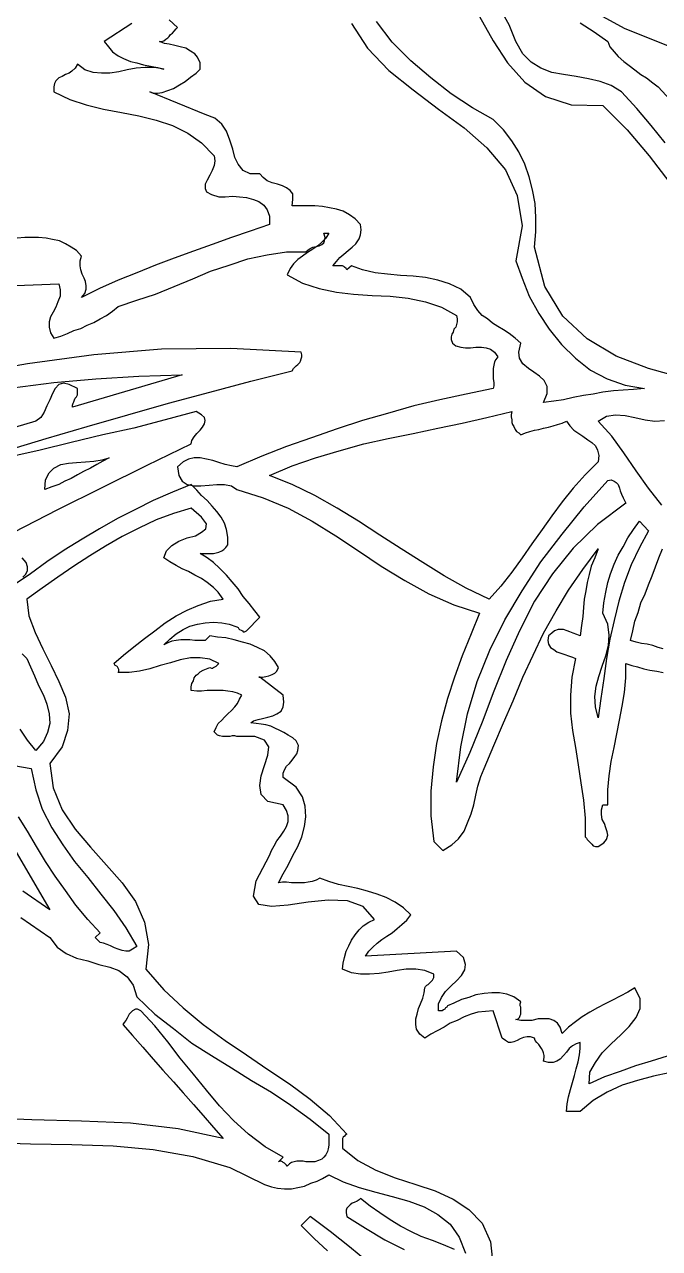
# Model space of a CAD drawing. Extents: x 0.06 to 7.13, y 0.03 to 9.11.
# Drawn here: x 2.87 to 3.79, y 5.681 to 7.454 of the extents above; entities that cross this region are included whole.
import ezdxf

# ---------------------------------------------------------------- set-up
doc = ezdxf.new("R2010")
doc.units = 0
doc.layers.add('1', color=7, linetype='Continuous')

msp = doc.modelspace()

# ---------------------------------------------------------------- linework, layer by layer
msp.add_lwpolyline([(3.804, 5.936), (3.781, 5.931), (3.758, 5.925), (3.736, 5.918), (3.714, 5.908), (3.694, 5.896), (3.675, 5.88), (3.655, 5.88), (3.656, 5.891), (3.658, 5.901), (3.661, 5.912), (3.664, 5.922), (3.667, 5.932), (3.669, 5.942), (3.672, 5.952), (3.674, 5.962), (3.675, 5.971), (3.675, 5.98), (3.669, 5.978), (3.664, 5.975), (3.659, 5.971), (3.655, 5.966), (3.651, 5.961), (3.646, 5.956), (3.641, 5.953), (3.636, 5.951), (3.629, 5.951), (3.622, 5.953), (3.623, 5.958), (3.623, 5.961), (3.622, 5.965), (3.621, 5.968), (3.619, 5.971), (3.617, 5.974), (3.615, 5.977), (3.612, 5.98), (3.61, 5.983), (3.609, 5.986), (3.603, 5.988), (3.598, 5.988), (3.593, 5.987), (3.588, 5.985), (3.584, 5.983), (3.579, 5.981), (3.575, 5.98), (3.571, 5.98), (3.567, 5.983), (3.562, 5.986), (3.549, 6.026), (3.538, 6.025), (3.527, 6.024), (3.517, 6.021), (3.507, 6.017), (3.497, 6.012), (3.487, 6.008), (3.478, 6.002), (3.468, 5.997), (3.459, 5.992), (3.45, 5.986), (3.443, 5.992), (3.438, 5.999), (3.437, 6.006), (3.437, 6.014), (3.439, 6.021), (3.441, 6.029), (3.444, 6.036), (3.447, 6.044), (3.449, 6.052), (3.45, 6.059), (3.451, 6.061), (3.453, 6.063), (3.455, 6.064), (3.457, 6.066), (3.459, 6.068), (3.461, 6.07), (3.462, 6.072), (3.463, 6.074), (3.463, 6.076), (3.463, 6.079), (3.45, 6.084), (3.437, 6.086), (3.423, 6.086), (3.41, 6.084), (3.397, 6.082), (3.384, 6.08), (3.37, 6.079), (3.357, 6.079), (3.344, 6.081), (3.331, 6.086), (3.332, 6.095), (3.334, 6.103), (3.336, 6.112), (3.34, 6.12), (3.344, 6.128), (3.349, 6.136), (3.355, 6.143), (3.361, 6.149), (3.369, 6.154), (3.377, 6.158), (3.361, 6.177), (3.338, 6.185), (3.31, 6.186), (3.281, 6.183), (3.252, 6.179), (3.228, 6.177), (3.21, 6.18), (3.202, 6.192), (3.206, 6.214), (3.225, 6.251), (3.228, 6.258), (3.232, 6.265), (3.236, 6.272), (3.241, 6.279), (3.246, 6.286), (3.25, 6.293), (3.252, 6.3), (3.252, 6.308), (3.25, 6.316), (3.245, 6.324), (3.223, 6.329), (3.213, 6.339), (3.211, 6.352), (3.213, 6.366), (3.218, 6.381), (3.223, 6.396), (3.224, 6.408), (3.218, 6.418), (3.204, 6.423), (3.178, 6.423), (3.175, 6.424), (3.171, 6.424), (3.168, 6.423), (3.164, 6.423), (3.16, 6.423), (3.157, 6.423), (3.153, 6.424), (3.15, 6.425), (3.148, 6.427), (3.145, 6.43), (3.148, 6.436), (3.151, 6.442), (3.156, 6.447), (3.16, 6.451), (3.165, 6.456), (3.17, 6.461), (3.175, 6.466), (3.179, 6.471), (3.182, 6.477), (3.185, 6.483), (3.179, 6.486), (3.172, 6.488), (3.165, 6.489), (3.158, 6.49), (3.15, 6.49), (3.142, 6.49), (3.135, 6.49), (3.127, 6.489), (3.12, 6.489), (3.112, 6.49), (3.112, 6.495), (3.113, 6.5), (3.115, 6.504), (3.116, 6.508), (3.119, 6.512), (3.122, 6.514), (3.125, 6.517), (3.129, 6.519), (3.134, 6.521), (3.139, 6.523), (3.141, 6.522), (3.143, 6.522), (3.144, 6.523), (3.146, 6.524), (3.148, 6.525), (3.149, 6.526), (3.151, 6.528), (3.152, 6.529), (3.139, 6.535), (3.125, 6.537), (3.111, 6.537), (3.096, 6.534), (3.082, 6.53), (3.067, 6.526), (3.052, 6.521), (3.037, 6.518), (3.022, 6.516), (3.006, 6.516), (3.007, 6.518), (3.007, 6.52), (3.006, 6.522), (3.005, 6.524), (3.004, 6.525), (3.002, 6.526), (3.001, 6.528), (3, 6.529), (3.014, 6.541), (3.029, 6.553), (3.044, 6.565), (3.059, 6.576), (3.074, 6.588), (3.09, 6.598), (3.106, 6.606), (3.122, 6.613), (3.14, 6.619), (3.158, 6.622), (3.151, 6.632), (3.144, 6.639), (3.135, 6.646), (3.127, 6.652), (3.117, 6.657), (3.108, 6.662), (3.099, 6.666), (3.09, 6.671), (3.081, 6.676), (3.072, 6.682), (3.076, 6.692), (3.084, 6.7), (3.094, 6.706), (3.106, 6.711), (3.118, 6.714), (3.127, 6.719), (3.133, 6.724), (3.134, 6.731), (3.127, 6.741), (3.112, 6.754), (3.086, 6.746), (3.061, 6.737), (3.036, 6.725), (3.012, 6.713), (2.988, 6.699), (2.965, 6.685), (2.942, 6.67), (2.919, 6.654), (2.896, 6.638), (2.874, 6.622), (2.877, 6.598), (2.886, 6.574), (2.897, 6.55), (2.909, 6.526), (2.92, 6.503), (2.93, 6.48), (2.935, 6.456), (2.933, 6.432), (2.925, 6.408), (2.907, 6.384), (2.912, 6.349), (2.925, 6.317), (2.944, 6.289), (2.966, 6.263), (2.989, 6.237), (3.012, 6.211), (3.031, 6.184), (3.044, 6.154), (3.05, 6.122), (3.046, 6.086), (3.072, 6.056), (3.1, 6.03), (3.129, 6.006), (3.161, 5.983), (3.192, 5.962), (3.223, 5.941), (3.254, 5.92), (3.284, 5.898), (3.312, 5.874), (3.337, 5.847), (3.335, 5.846), (3.334, 5.844), (3.332, 5.843), (3.331, 5.841), (3.331, 5.838), (3.331, 5.836), (3.331, 5.833), (3.331, 5.83), (3.331, 5.827), (3.353, 5.809), (3.379, 5.795), (3.407, 5.784), (3.437, 5.774), (3.465, 5.765), (3.491, 5.753), (3.514, 5.738), (3.533, 5.718), (3.545, 5.691), (3.549, 5.655)])
at = {"layer": '1'}
for points in [[(3.821, 7.416), (3.74, 7.448), (3.665, 7.489)], [(3.529, 7.466), (3.549, 7.431), (3.57, 7.399), (3.595, 7.371), (3.625, 7.35), (3.662, 7.338), (3.708, 7.337), (3.743, 7.302), (3.775, 7.264), (3.805, 7.225)], [(3.798, 7.283), (3.778, 7.308), (3.757, 7.333), (3.735, 7.357), (3.72, 7.366), (3.704, 7.372), (3.687, 7.376), (3.669, 7.379), (3.651, 7.382), (3.634, 7.385), (3.618, 7.391), (3.604, 7.4), (3.592, 7.412), (3.582, 7.43), (3.577, 7.442), (3.572, 7.454), (3.566, 7.465)], [(3.026, 7.456), (2.986, 7.43), (2.992, 7.422), (2.998, 7.415), (3.006, 7.409), (3.014, 7.405), (3.024, 7.401), (3.033, 7.399), (3.043, 7.396), (3.053, 7.394), (3.063, 7.392), (3.072, 7.39), (3.059, 7.392), (3.045, 7.392), (3.032, 7.391), (3.019, 7.389), (3.007, 7.386), (2.994, 7.384), (2.982, 7.384), (2.97, 7.385), (2.958, 7.389), (2.947, 7.397), (2.944, 7.391), (2.939, 7.387), (2.935, 7.384), (2.93, 7.382), (2.925, 7.379), (2.92, 7.377), (2.916, 7.373), (2.914, 7.369), (2.913, 7.364), (2.913, 7.357), (2.936, 7.346), (2.96, 7.338), (2.985, 7.332), (3.011, 7.327), (3.036, 7.322), (3.061, 7.316), (3.085, 7.308), (3.107, 7.297), (3.127, 7.283), (3.145, 7.264), (3.146, 7.257), (3.145, 7.25), (3.142, 7.243), (3.139, 7.236), (3.135, 7.229), (3.132, 7.223), (3.132, 7.217), (3.134, 7.212), (3.141, 7.208), (3.152, 7.205), (3.161, 7.205), (3.172, 7.206), (3.182, 7.205), (3.192, 7.204), (3.202, 7.201), (3.21, 7.198), (3.217, 7.193), (3.222, 7.186), (3.225, 7.177), (3.225, 7.165), (3.197, 7.155), (3.17, 7.146), (3.142, 7.136), (3.115, 7.126), (3.087, 7.116), (3.06, 7.106), (3.033, 7.095), (3.006, 7.084), (2.979, 7.072), (2.953, 7.059), (2.958, 7.065), (2.96, 7.071), (2.96, 7.076), (2.959, 7.082), (2.957, 7.087), (2.954, 7.093), (2.952, 7.099), (2.951, 7.105), (2.951, 7.112), (2.953, 7.119), (2.946, 7.127), (2.938, 7.132), (2.93, 7.137), (2.921, 7.141), (2.911, 7.143), (2.902, 7.145), (2.891, 7.146), (2.882, 7.146), (2.871, 7.146), (2.86, 7.145)], [(3.344, 7.456), (3.367, 7.42), (3.398, 7.388), (3.433, 7.36), (3.47, 7.332), (3.507, 7.305), (3.54, 7.276), (3.567, 7.244), (3.584, 7.207), (3.591, 7.163), (3.582, 7.112), (3.591, 7.087), (3.601, 7.061), (3.615, 7.036), (3.63, 7.013), (3.648, 6.991), (3.668, 6.971), (3.69, 6.954), (3.714, 6.941), (3.74, 6.932), (3.768, 6.927), (3.752, 6.926), (3.737, 6.925), (3.723, 6.924), (3.708, 6.922), (3.694, 6.919), (3.68, 6.917), (3.665, 6.914), (3.651, 6.911), (3.637, 6.909), (3.622, 6.907), (3.627, 6.92), (3.627, 6.93), (3.623, 6.939), (3.616, 6.945), (3.608, 6.951), (3.6, 6.956), (3.592, 6.963), (3.587, 6.971), (3.586, 6.98), (3.589, 6.993), (3.581, 7), (3.572, 7.007), (3.564, 7.012), (3.556, 7.017), (3.548, 7.022), (3.541, 7.028), (3.533, 7.033), (3.527, 7.04), (3.521, 7.049), (3.516, 7.059), (3.502, 7.071), (3.486, 7.079), (3.469, 7.084), (3.451, 7.088), (3.433, 7.09), (3.415, 7.091), (3.396, 7.093), (3.378, 7.095), (3.36, 7.099), (3.344, 7.105), (3.337, 7.099), (3.336, 7.101), (3.334, 7.103), (3.333, 7.104), (3.331, 7.105), (3.329, 7.105), (3.326, 7.105), (3.323, 7.105), (3.32, 7.105), (3.317, 7.105), (3.322, 7.111), (3.327, 7.117), (3.333, 7.122), (3.339, 7.127), (3.345, 7.132), (3.35, 7.137), (3.355, 7.144), (3.357, 7.15), (3.358, 7.157), (3.357, 7.165), (3.349, 7.173), (3.341, 7.179), (3.332, 7.184), (3.322, 7.187), (3.312, 7.189), (3.302, 7.191), (3.291, 7.192), (3.28, 7.192), (3.269, 7.192), (3.258, 7.192), (3.259, 7.201), (3.259, 7.209), (3.255, 7.214), (3.25, 7.218), (3.244, 7.221), (3.237, 7.223), (3.229, 7.225), (3.222, 7.228), (3.216, 7.233), (3.211, 7.238), (3.197, 7.238), (3.187, 7.243), (3.18, 7.252), (3.175, 7.262), (3.172, 7.274), (3.168, 7.287), (3.163, 7.3), (3.156, 7.31), (3.146, 7.319), (3.132, 7.324), (3.052, 7.357), (3.057, 7.355), (3.063, 7.355), (3.07, 7.356), (3.078, 7.359), (3.086, 7.362), (3.095, 7.367), (3.103, 7.372), (3.111, 7.378), (3.119, 7.384), (3.125, 7.39), (3.125, 7.399), (3.121, 7.407), (3.117, 7.412), (3.111, 7.416), (3.104, 7.42), (3.096, 7.422), (3.088, 7.424), (3.08, 7.426), (3.073, 7.427), (3.066, 7.43), (3.069, 7.43), (3.072, 7.431), (3.075, 7.433), (3.078, 7.435), (3.08, 7.437), (3.082, 7.44), (3.085, 7.442), (3.087, 7.445), (3.09, 7.448), (3.092, 7.45), (3.08, 7.461)], [(3.824, 6.942), (3.774, 6.956), (3.727, 6.974), (3.685, 6.999), (3.65, 7.032), (3.624, 7.075), (3.609, 7.132), (3.611, 7.154), (3.611, 7.175), (3.61, 7.195), (3.606, 7.215), (3.601, 7.234), (3.595, 7.252), (3.586, 7.27), (3.576, 7.286), (3.564, 7.302), (3.549, 7.317), (3.519, 7.334), (3.488, 7.354), (3.459, 7.377), (3.43, 7.402), (3.403, 7.429), (3.38, 7.459)], [(3.675, 7.457), (3.695, 7.444), (3.715, 7.43), (3.718, 7.422), (3.724, 7.415), (3.73, 7.408), (3.738, 7.401), (3.746, 7.395), (3.754, 7.389), (3.763, 7.382), (3.771, 7.377), (3.78, 7.37), (3.788, 7.364), (3.822, 7.327)], [(2.846, 7.076), (2.92, 7.079), (2.922, 7.07), (2.922, 7.061), (2.919, 7.053), (2.916, 7.045), (2.912, 7.038), (2.908, 7.031), (2.906, 7.024), (2.906, 7.016), (2.908, 7.008), (2.913, 7), (2.923, 7.003), (2.933, 7.007), (2.942, 7.011), (2.952, 7.014), (2.961, 7.019), (2.971, 7.023), (2.98, 7.028), (2.989, 7.033), (2.998, 7.039), (3.006, 7.046), (3.033, 7.055), (3.06, 7.064), (3.087, 7.075), (3.114, 7.086), (3.14, 7.097), (3.167, 7.106), (3.194, 7.115), (3.222, 7.121), (3.25, 7.125), (3.278, 7.125), (3.281, 7.128), (3.284, 7.13), (3.288, 7.132), (3.293, 7.133), (3.297, 7.134), (3.301, 7.136), (3.304, 7.138), (3.305, 7.141), (3.306, 7.146), (3.304, 7.152), (3.311, 7.152)], [(3.311, 7.152), (3.307, 7.145), (3.301, 7.139), (3.295, 7.134), (3.288, 7.129), (3.28, 7.124), (3.273, 7.119), (3.266, 7.114), (3.26, 7.108), (3.255, 7.101), (3.251, 7.092), (3.273, 7.08), (3.297, 7.072), (3.322, 7.067), (3.347, 7.064), (3.374, 7.062), (3.4, 7.061), (3.426, 7.058), (3.451, 7.053), (3.474, 7.045), (3.496, 7.033), (3.497, 7.028), (3.497, 7.024), (3.496, 7.02), (3.495, 7.016), (3.492, 7.013), (3.491, 7.009), (3.489, 7.006), (3.488, 7.002), (3.488, 6.998), (3.49, 6.993), (3.495, 6.989), (3.502, 6.987), (3.509, 6.986), (3.516, 6.986), (3.524, 6.987), (3.532, 6.987), (3.539, 6.986), (3.545, 6.984), (3.551, 6.98), (3.556, 6.973), (3.553, 6.969), (3.551, 6.966), (3.55, 6.961), (3.549, 6.956), (3.549, 6.951), (3.549, 6.947), (3.549, 6.941), (3.55, 6.936), (3.55, 6.931), (3.549, 6.927), (3.51, 6.919), (3.472, 6.911), (3.434, 6.902), (3.396, 6.891), (3.36, 6.881), (3.323, 6.869), (3.286, 6.856), (3.25, 6.843), (3.214, 6.829), (3.178, 6.814), (3.17, 6.815), (3.161, 6.817), (3.152, 6.82), (3.143, 6.823), (3.134, 6.825), (3.125, 6.827), (3.116, 6.827), (3.108, 6.825), (3.1, 6.821), (3.092, 6.814), (3.094, 6.801), (3.099, 6.793), (3.106, 6.788), (3.116, 6.786), (3.126, 6.786), (3.138, 6.787), (3.149, 6.788), (3.16, 6.788), (3.17, 6.786), (3.178, 6.781), (3.216, 6.769), (3.252, 6.754), (3.287, 6.735), (3.321, 6.714), (3.354, 6.692), (3.387, 6.67), (3.421, 6.649), (3.456, 6.63), (3.492, 6.614), (3.529, 6.602), (3.517, 6.572), (3.504, 6.54), (3.493, 6.509), (3.483, 6.478), (3.474, 6.446), (3.467, 6.413), (3.462, 6.379), (3.459, 6.344), (3.459, 6.308), (3.463, 6.271), (3.476, 6.258), (3.489, 6.266), (3.499, 6.275), (3.507, 6.286), (3.512, 6.298), (3.517, 6.311), (3.521, 6.324), (3.524, 6.338), (3.527, 6.351), (3.531, 6.365), (3.536, 6.377), (3.55, 6.41), (3.564, 6.443), (3.578, 6.475), (3.592, 6.509), (3.607, 6.541), (3.622, 6.573), (3.64, 6.605), (3.658, 6.635), (3.679, 6.665), (3.701, 6.695), (3.696, 6.682), (3.691, 6.67), (3.688, 6.658), (3.685, 6.646), (3.683, 6.634), (3.681, 6.622), (3.68, 6.61), (3.679, 6.597), (3.677, 6.584), (3.675, 6.569), (3.67, 6.571), (3.665, 6.573), (3.66, 6.575), (3.656, 6.576), (3.651, 6.578), (3.647, 6.578), (3.643, 6.578), (3.638, 6.576), (3.634, 6.573), (3.629, 6.569), (3.628, 6.562), (3.629, 6.557), (3.632, 6.552), (3.637, 6.549), (3.641, 6.546), (3.647, 6.544), (3.653, 6.542), (3.658, 6.54), (3.664, 6.538), (3.668, 6.536), (3.663, 6.509), (3.661, 6.483), (3.661, 6.457), (3.664, 6.432), (3.668, 6.407), (3.672, 6.382), (3.676, 6.356), (3.68, 6.331), (3.682, 6.305), (3.682, 6.278), (3.684, 6.276), (3.685, 6.274), (3.687, 6.272), (3.689, 6.27), (3.69, 6.269), (3.692, 6.267), (3.694, 6.265), (3.697, 6.264), (3.699, 6.264), (3.701, 6.264), (3.709, 6.269), (3.713, 6.274), (3.715, 6.28), (3.714, 6.285), (3.712, 6.291), (3.71, 6.297), (3.707, 6.303), (3.706, 6.31), (3.706, 6.317), (3.708, 6.324), (3.715, 6.324), (3.715, 6.346), (3.717, 6.366), (3.72, 6.387), (3.724, 6.407), (3.728, 6.427), (3.732, 6.447), (3.736, 6.467), (3.739, 6.487), (3.741, 6.508), (3.741, 6.529), (3.75, 6.526), (3.758, 6.524), (3.767, 6.521), (3.776, 6.519), (3.786, 6.518), (3.795, 6.516)], [(2.843, 6.837), (2.902, 6.855), (2.961, 6.872), (3.02, 6.889), (3.079, 6.906), (3.139, 6.922), (3.198, 6.938), (3.258, 6.953), (3.26, 6.956), (3.262, 6.958), (3.264, 6.96), (3.266, 6.962), (3.269, 6.965), (3.27, 6.967), (3.271, 6.97), (3.272, 6.973), (3.272, 6.976), (3.271, 6.98), (3.169, 6.985), (3.069, 6.984), (2.971, 6.976), (2.875, 6.963), (2.779, 6.946)], [(2.94, 6.9), (2.94, 6.903), (2.941, 6.906), (2.942, 6.908), (2.943, 6.911), (2.944, 6.913), (2.946, 6.915), (2.947, 6.918), (2.947, 6.92), (2.947, 6.923), (2.947, 6.927), (2.935, 6.933), (2.927, 6.935), (2.92, 6.933), (2.915, 6.927), (2.911, 6.92), (2.907, 6.911), (2.903, 6.902), (2.899, 6.893), (2.894, 6.885), (2.887, 6.88), (2.843, 6.867)], [(2.853, 6.928), (2.913, 6.936), (2.974, 6.941), (3.036, 6.945), (3.099, 6.947), (2.94, 6.9)], [(2.855, 6.719), (2.919, 6.752), (2.983, 6.784), (3.048, 6.816), (3.112, 6.847), (3.113, 6.852), (3.116, 6.857), (3.12, 6.862), (3.125, 6.867), (3.128, 6.871), (3.131, 6.876), (3.132, 6.881), (3.131, 6.885), (3.127, 6.889), (3.119, 6.894), (3.074, 6.882), (3.029, 6.87), (2.984, 6.86), (2.938, 6.849), (2.893, 6.838), (2.848, 6.828)], [(3.576, 6.894), (3.575, 6.889), (3.575, 6.886), (3.576, 6.882), (3.576, 6.878), (3.577, 6.875), (3.579, 6.872), (3.581, 6.868), (3.583, 6.865), (3.586, 6.863), (3.589, 6.86), (3.596, 6.863), (3.602, 6.865), (3.609, 6.867), (3.615, 6.868), (3.622, 6.87), (3.629, 6.871), (3.636, 6.873), (3.642, 6.875), (3.649, 6.877), (3.655, 6.88), (3.66, 6.873), (3.666, 6.867), (3.673, 6.862), (3.679, 6.858), (3.686, 6.853), (3.692, 6.849), (3.697, 6.844), (3.7, 6.838), (3.702, 6.83), (3.701, 6.821), (3.682, 6.802), (3.665, 6.783), (3.649, 6.763), (3.634, 6.743), (3.62, 6.723), (3.605, 6.702), (3.591, 6.682), (3.576, 6.661), (3.56, 6.641), (3.543, 6.622), (3.51, 6.638), (3.478, 6.656), (3.447, 6.675), (3.416, 6.695), (3.385, 6.715), (3.354, 6.735), (3.323, 6.754), (3.291, 6.772), (3.258, 6.788), (3.225, 6.801), (3.258, 6.815), (3.292, 6.827), (3.326, 6.837), (3.362, 6.847), (3.397, 6.855), (3.433, 6.862), (3.469, 6.87), (3.504, 6.877), (3.54, 6.885), (3.576, 6.894)], [(3.793, 6.758), (3.774, 6.783), (3.756, 6.808), (3.738, 6.834), (3.721, 6.858), (3.701, 6.88), (3.713, 6.887), (3.726, 6.889), (3.74, 6.888), (3.754, 6.885), (3.769, 6.882), (3.783, 6.88), (3.797, 6.881)], [(2.993, 6.827), (2.984, 6.822), (2.975, 6.817), (2.966, 6.812), (2.956, 6.807), (2.947, 6.802), (2.938, 6.797), (2.929, 6.793), (2.92, 6.788), (2.91, 6.785), (2.9, 6.781), (2.901, 6.795), (2.906, 6.805), (2.913, 6.812), (2.923, 6.817), (2.934, 6.819), (2.946, 6.82), (2.959, 6.821), (2.971, 6.822), (2.983, 6.824), (2.993, 6.827)], [(3.741, 6.761), (3.7, 6.73), (3.665, 6.696), (3.635, 6.659), (3.609, 6.619), (3.587, 6.576), (3.568, 6.533), (3.55, 6.489), (3.533, 6.444), (3.515, 6.4), (3.496, 6.357), (3.502, 6.408), (3.512, 6.456), (3.526, 6.503), (3.544, 6.548), (3.566, 6.592), (3.591, 6.634), (3.618, 6.676), (3.649, 6.716), (3.681, 6.756), (3.715, 6.794), (3.72, 6.795), (3.724, 6.793), (3.727, 6.791), (3.73, 6.788), (3.732, 6.783), (3.733, 6.779), (3.735, 6.774), (3.737, 6.769), (3.739, 6.765), (3.741, 6.761)], [(3.801, 5.96), (3.778, 5.953), (3.755, 5.946), (3.733, 5.938), (3.71, 5.93), (3.688, 5.92), (3.689, 5.937), (3.697, 5.951), (3.707, 5.965), (3.72, 5.978), (3.734, 5.991), (3.746, 6.003), (3.756, 6.016), (3.762, 6.029), (3.762, 6.043), (3.754, 6.059), (3.744, 6.053), (3.733, 6.047), (3.722, 6.041), (3.711, 6.036), (3.7, 6.03), (3.689, 6.024), (3.678, 6.017), (3.668, 6.01), (3.658, 6.002), (3.649, 5.993), (3.646, 6.002), (3.642, 6.008), (3.637, 6.012), (3.63, 6.014), (3.622, 6.014), (3.614, 6.014), (3.605, 6.012), (3.597, 6.012), (3.589, 6.012), (3.582, 6.013), (3.585, 6.014), (3.587, 6.016), (3.588, 6.019), (3.589, 6.021), (3.589, 6.024), (3.589, 6.028), (3.589, 6.031), (3.588, 6.033), (3.588, 6.036), (3.589, 6.039), (3.579, 6.046), (3.569, 6.05), (3.558, 6.052), (3.547, 6.052), (3.536, 6.051), (3.524, 6.049), (3.514, 6.045), (3.503, 6.042), (3.492, 6.037), (3.483, 6.033), (3.482, 6.031), (3.48, 6.03), (3.479, 6.028), (3.477, 6.027), (3.475, 6.026), (3.474, 6.026), (3.472, 6.026), (3.47, 6.026), (3.47, 6.036), (3.474, 6.045), (3.48, 6.054), (3.488, 6.062), (3.496, 6.069), (3.503, 6.077), (3.508, 6.085), (3.509, 6.093), (3.506, 6.103), (3.496, 6.112), (3.364, 6.105), (3.369, 6.112), (3.375, 6.118), (3.381, 6.124), (3.388, 6.129), (3.395, 6.134), (3.403, 6.139), (3.41, 6.145), (3.417, 6.151), (3.424, 6.157), (3.43, 6.165), (3.419, 6.175), (3.407, 6.183), (3.394, 6.19), (3.381, 6.195), (3.367, 6.199), (3.353, 6.203), (3.339, 6.206), (3.325, 6.209), (3.311, 6.213), (3.298, 6.218), (3.293, 6.215), (3.287, 6.213), (3.281, 6.212), (3.276, 6.211), (3.269, 6.211), (3.263, 6.211), (3.257, 6.211), (3.25, 6.212), (3.244, 6.212), (3.238, 6.211), (3.245, 6.224), (3.252, 6.237), (3.259, 6.251), (3.266, 6.264), (3.272, 6.278), (3.276, 6.293), (3.278, 6.307), (3.277, 6.322), (3.273, 6.336), (3.264, 6.35), (3.245, 6.364), (3.245, 6.37), (3.247, 6.375), (3.25, 6.38), (3.254, 6.384), (3.258, 6.389), (3.262, 6.394), (3.265, 6.398), (3.266, 6.403), (3.267, 6.41), (3.264, 6.417), (3.259, 6.421), (3.252, 6.425), (3.246, 6.429), (3.24, 6.432), (3.233, 6.435), (3.227, 6.438), (3.22, 6.44), (3.213, 6.441), (3.206, 6.442), (3.198, 6.443), (3.202, 6.446), (3.209, 6.448), (3.215, 6.449), (3.223, 6.451), (3.23, 6.453), (3.236, 6.456), (3.242, 6.46), (3.245, 6.466), (3.246, 6.473), (3.245, 6.483), (3.211, 6.509), (3.21, 6.509), (3.211, 6.509), (3.215, 6.509), (3.22, 6.51), (3.224, 6.511), (3.229, 6.513), (3.233, 6.515), (3.236, 6.518), (3.238, 6.523), (3.233, 6.532), (3.226, 6.54), (3.218, 6.547), (3.208, 6.552), (3.197, 6.557), (3.186, 6.56), (3.174, 6.563), (3.162, 6.566), (3.15, 6.567), (3.139, 6.569), (3.132, 6.562), (3.128, 6.562), (3.123, 6.562), (3.117, 6.562), (3.11, 6.563), (3.104, 6.563), (3.097, 6.563), (3.09, 6.562), (3.084, 6.561), (3.078, 6.559), (3.072, 6.556), (3.081, 6.564), (3.09, 6.572), (3.1, 6.578), (3.11, 6.583), (3.121, 6.586), (3.132, 6.588), (3.144, 6.589), (3.156, 6.588), (3.167, 6.586), (3.178, 6.582), (3.18, 6.581), (3.181, 6.579), (3.182, 6.578), (3.184, 6.577), (3.186, 6.576), (3.187, 6.575), (3.189, 6.575), (3.192, 6.576), (3.211, 6.596), (3.204, 6.605), (3.196, 6.616), (3.187, 6.626), (3.18, 6.637), (3.171, 6.647), (3.163, 6.657), (3.153, 6.667), (3.144, 6.675), (3.135, 6.682), (3.125, 6.688), (3.13, 6.688), (3.134, 6.688), (3.139, 6.688), (3.144, 6.688), (3.148, 6.689), (3.152, 6.69), (3.156, 6.692), (3.159, 6.694), (3.162, 6.697), (3.165, 6.701), (3.165, 6.712), (3.163, 6.723), (3.16, 6.732), (3.155, 6.741), (3.149, 6.749), (3.142, 6.757), (3.135, 6.765), (3.127, 6.772), (3.12, 6.78), (3.112, 6.788), (3.085, 6.777), (3.057, 6.765), (3.031, 6.752), (3.005, 6.739), (2.979, 6.724), (2.954, 6.709), (2.928, 6.693), (2.903, 6.676), (2.879, 6.659), (2.854, 6.642)], [(3.774, 6.721), (3.761, 6.697), (3.749, 6.672), (3.739, 6.646), (3.731, 6.619), (3.724, 6.591), (3.718, 6.564), (3.713, 6.536), (3.709, 6.507), (3.705, 6.478), (3.701, 6.45), (3.697, 6.466), (3.696, 6.481), (3.698, 6.496), (3.702, 6.51), (3.707, 6.525), (3.712, 6.54), (3.716, 6.555), (3.717, 6.57), (3.715, 6.586), (3.708, 6.602), (3.709, 6.617), (3.712, 6.632), (3.715, 6.646), (3.719, 6.659), (3.724, 6.673), (3.73, 6.686), (3.737, 6.698), (3.744, 6.711), (3.752, 6.723), (3.761, 6.735), (3.774, 6.721)], [(3.795, 6.55), (3.788, 6.552), (3.78, 6.555), (3.772, 6.557), (3.764, 6.558), (3.756, 6.56), (3.748, 6.562), (3.751, 6.576), (3.754, 6.59), (3.759, 6.603), (3.763, 6.617), (3.769, 6.63), (3.774, 6.643), (3.779, 6.656), (3.784, 6.669), (3.789, 6.682), (3.794, 6.695)], [(2.868, 6.654), (2.872, 6.658), (2.875, 6.663), (2.875, 6.669), (2.873, 6.675), (2.867, 6.682)], [(2.867, 6.543), (2.874, 6.536)], [(2.874, 6.536), (2.879, 6.524), (2.885, 6.511), (2.891, 6.497), (2.898, 6.483), (2.903, 6.47), (2.906, 6.456), (2.907, 6.442), (2.904, 6.429), (2.898, 6.416), (2.887, 6.403), (2.875, 6.418), (2.864, 6.434)], [(2.855, 6.381), (2.88, 6.377), (2.887, 6.346), (2.896, 6.318), (2.91, 6.291), (2.926, 6.266), (2.943, 6.242), (2.962, 6.219), (2.981, 6.195), (3, 6.171), (3.017, 6.146), (3.033, 6.119), (3.027, 6.115), (3.022, 6.112), (3.017, 6.112), (3.012, 6.113), (3.006, 6.115), (3.001, 6.117), (2.995, 6.12), (2.99, 6.122), (2.985, 6.124), (2.98, 6.125), (2.973, 6.132), (2.98, 6.139), (2.962, 6.158), (2.945, 6.179), (2.93, 6.2), (2.915, 6.221), (2.901, 6.242), (2.888, 6.264), (2.875, 6.286), (2.862, 6.307)], [(2.814, 6.331), (2.907, 6.172), (2.868, 6.199)], [(2.865, 6.161), (2.907, 6.132)], [(2.907, 6.132), (2.918, 6.118), (2.931, 6.109), (2.946, 6.102), (2.962, 6.098), (2.978, 6.093), (2.994, 6.089), (3.007, 6.084), (3.019, 6.075), (3.028, 6.063), (3.033, 6.046), (3.059, 6.021), (3.086, 6), (3.113, 5.979), (3.141, 5.961), (3.17, 5.943), (3.199, 5.925), (3.228, 5.908), (3.256, 5.889), (3.284, 5.869), (3.311, 5.847), (3.311, 5.842), (3.311, 5.837), (3.311, 5.831), (3.31, 5.826), (3.309, 5.822), (3.307, 5.817), (3.304, 5.814), (3.301, 5.811), (3.296, 5.809), (3.291, 5.807), (3.287, 5.807), (3.283, 5.807), (3.278, 5.807), (3.274, 5.808), (3.269, 5.808), (3.265, 5.808), (3.261, 5.807), (3.257, 5.806), (3.254, 5.804), (3.251, 5.801), (3.25, 5.802), (3.248, 5.804), (3.247, 5.805), (3.245, 5.806), (3.244, 5.807), (3.242, 5.808), (3.24, 5.808), (3.238, 5.807), (3.245, 5.814), (3.219, 5.829), (3.195, 5.847), (3.173, 5.867), (3.153, 5.888), (3.134, 5.911), (3.115, 5.934), (3.096, 5.957), (3.078, 5.981), (3.059, 6.004), (3.039, 6.026), (3.034, 6.028), (3.031, 6.028), (3.027, 6.026), (3.025, 6.024), (3.022, 6.021), (3.021, 6.019), (3.019, 6.015), (3.017, 6.012), (3.015, 6.009), (3.013, 6.006), (3.027, 5.99), (3.042, 5.973), (3.057, 5.956), (3.071, 5.94), (3.086, 5.923), (3.1, 5.907), (3.115, 5.89), (3.129, 5.874), (3.144, 5.857), (3.158, 5.841), (3.093, 5.855), (3.024, 5.863), (2.953, 5.866), (2.881, 5.868), (2.81, 5.871)], [(2.819, 5.835), (2.879, 5.833), (2.939, 5.832), (2.999, 5.83), (3.057, 5.825), (3.114, 5.815), (3.168, 5.799), (3.218, 5.774)], [(3.218, 5.774), (3.228, 5.771), (3.237, 5.769), (3.247, 5.768), (3.257, 5.768), (3.266, 5.77), (3.276, 5.772), (3.285, 5.776), (3.294, 5.779), (3.302, 5.783), (3.311, 5.788), (3.332, 5.778), (3.355, 5.77), (3.379, 5.763), (3.403, 5.757), (3.427, 5.75), (3.449, 5.742), (3.469, 5.731), (3.487, 5.717), (3.5, 5.698), (3.509, 5.675)], [(3.493, 5.68), (3.477, 5.687), (3.461, 5.693), (3.445, 5.699), (3.43, 5.706), (3.415, 5.714), (3.4, 5.723), (3.385, 5.733), (3.371, 5.743), (3.357, 5.754), (3.355, 5.752), (3.352, 5.75), (3.348, 5.748), (3.345, 5.747), (3.342, 5.745), (3.339, 5.742), (3.337, 5.74), (3.336, 5.737), (3.336, 5.733), (3.337, 5.728), (3.364, 5.711), (3.392, 5.694), (3.42, 5.68)], [(3.369, 5.661), (3.341, 5.684), (3.313, 5.706), (3.284, 5.728), (3.271, 5.715), (3.29, 5.696), (3.309, 5.678)]]:
    msp.add_lwpolyline(points, dxfattribs=at)

doc.saveas('drawing.dxf')
